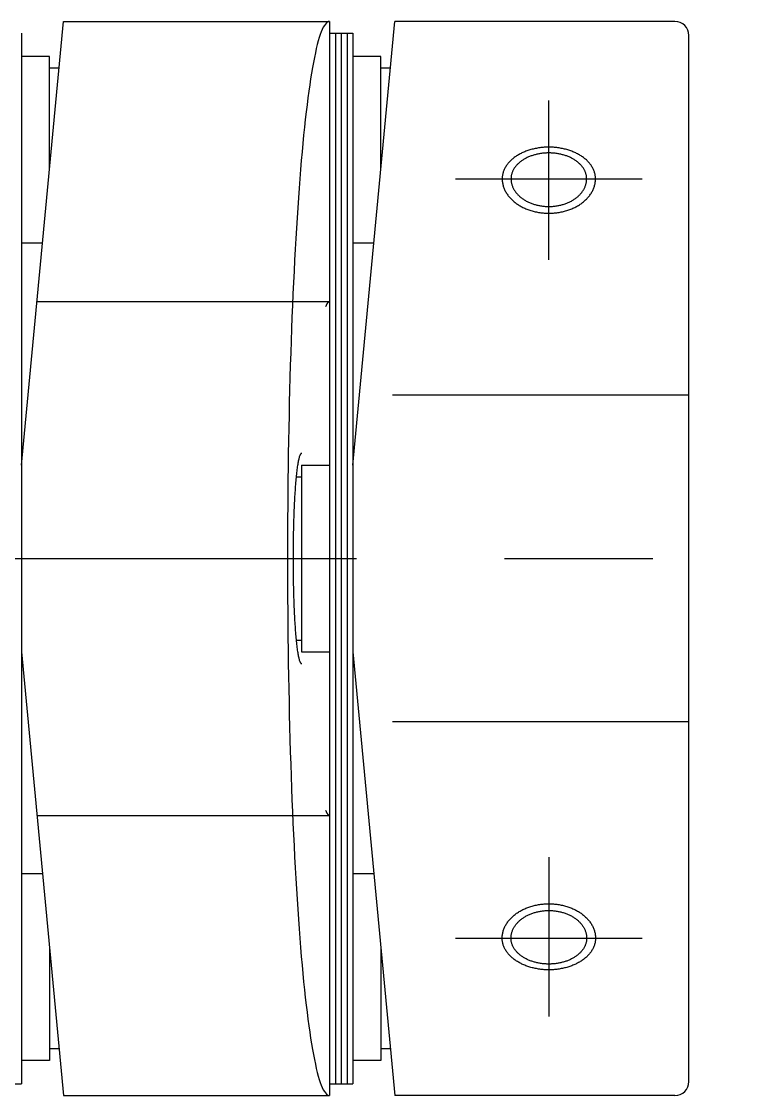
# Model space of a CAD drawing. Extents: x -25 to 156, y -42 to 25.
# Drawn here: x 62.63 to 93.23, y -23 to 23 of the extents above; entities that cross this region are included whole.
import ezdxf

# ---------------------------------------------------------------- set-up
doc = ezdxf.new("R2010")
doc.units = 0
doc.linetypes.add('CENTER', pattern=[50.8, 31.75, -6.35, 6.35, -6.35])
doc.linetypes.add('DASHED', pattern=[19.05, 12.7, -6.35])
doc.layers.get('0').update_dxf_attribs({"linetype": 'CONTINUOUS'})
doc.layers.add('CENTER', color=1, linetype='CENTER')

msp = doc.modelspace()

# ---------------------------------------------------------------- linework, layer by layer
at = {"color": 7, "linetype": 'CONTINUOUS'}
for p, q in [((75.827, 23), (75.827, -23)), ((62.627, 4), (64.427, 23)), ((64.427, 23), (75.827, 23)), ((76.827, 4), (78.627, 23)), ((90.627, 23), (78.627, 23)), ((62.627, 22.5), (62.627, -22.5)), ((75.827, 22.5), (76.827, 22.5)), ((76.077, 22.5), (76.077, -22.5)), ((76.327, 22.5), (76.327, -22.5)), ((76.577, 22.5), (76.577, -22.5)), ((76.827, 22.5), (76.827, -22.5)), ((91.227, -22.4), (91.227, 22.4)), ((63.827, 21.5), (62.627, 21.5)), ((63.827, 16.667), (63.827, 21.5)), ((78.027, 21.5), (76.827, 21.5)), ((78.027, 16.667), (78.027, 21.5)), ((64.237, 21), (63.827, 21)), ((78.437, 21), (78.027, 21)), ((63.527, 13.5), (62.627, 13.5)), ((77.727, 13.5), (76.827, 13.5)), ((74.627, 4), (74.627, -4)), ((74.627, 4), (75.827, 4)), ((74.398, 3.5), (74.627, 3.5)), ((75.827, 0), (75.827, -23)), ((74.398, -3.5), (74.627, -3.5)), ((62.627, -4), (64.427, -23)), ((74.627, -4), (75.827, -4)), ((76.827, -4), (78.627, -23)), ((75.827, -11), (75.827, -23)), ((63.527, -13.5), (62.627, -13.5)), ((77.727, -13.5), (76.827, -13.5)), ((63.827, -16.667), (63.827, -21.5)), ((78.027, -16.667), (78.027, -21.5)), ((64.237, -21), (63.827, -21)), ((78.437, -21), (78.027, -21)), ((63.827, -21.5), (62.627, -21.5)), ((78.027, -21.5), (76.827, -21.5)), ((61.627, -22.5), (62.627, -22.5)), ((75.827, -22.5), (76.827, -22.5)), ((64.427, -23), (75.827, -23)), ((90.627, -23), (78.627, -23))]:
    msp.add_line(p, q, dxfattribs=at)
at = {"color": 3, "linetype": 'DASHED'}
for p, q in [((63.29, 11), (75.827, 11)), ((91.227, 7), (77.111, 7)), ((91.227, -7), (77.111, -7)), ((63.29, -11), (75.827, -11))]:
    msp.add_line(p, q, dxfattribs=at)
at = {"color": 7, "linetype": 'CONTINUOUS'}
for points in [[(75.826, 23, 0), (75.782, 22.993, 0), (75.738, 22.972, 0), (75.694, 22.938, 0), (75.65, 22.889, 0), (75.606, 22.827, 0), (75.562, 22.751, 0), (75.519, 22.661, 0), (75.475, 22.558, 0), (75.432, 22.441, 0), (75.389, 22.311, 0), (75.347, 22.167, 0), (75.304, 22.01, 0), (75.262, 21.839, 0), (75.22, 21.655, 0), (75.179, 21.459, 0), (75.138, 21.249, 0), (75.097, 21.027, 0), (75.057, 20.792, 0), (75.017, 20.544, 0), (74.978, 20.284, 0), (74.939, 20.012, 0), (74.901, 19.728, 0), (74.864, 19.432, 0), (74.826, 19.124, 0), (74.79, 18.805, 0), (74.754, 18.474, 0), (74.719, 18.132, 0), (74.685, 17.779, 0), (74.651, 17.416, 0), (74.618, 17.042, 0), (74.585, 16.658, 0), (74.554, 16.264, 0), (74.523, 15.859, 0), (74.493, 15.446, 0), (74.464, 15.023, 0), (74.435, 14.591, 0), (74.407, 14.15, 0), (74.381, 13.701, 0), (74.355, 13.244, 0), (74.33, 12.778, 0), (74.306, 12.305, 0), (74.283, 11.824, 0), (74.26, 11.337, 0), (74.239, 10.842, 0), (74.219, 10.341, 0), (74.199, 9.834, 0), (74.181, 9.321, 0), (74.164, 8.802, 0), (74.147, 8.278, 0), (74.132, 7.748, 0), (74.117, 7.215, 0), (74.104, 6.677, 0), (74.092, 6.134, 0), (74.081, 5.589, 0), (74.07, 5.039, 0), (74.061, 4.487, 0), (74.053, 3.932, 0), (74.046, 3.375, 0), (74.04, 2.815, 0), (74.035, 2.254, 0), (74.031, 1.692, 0), (74.029, 1.129, 0), (74.027, 0.564, 0), (74.026, 0, 0), (74.027, -0.564, 0), (74.029, -1.129, 0), (74.031, -1.692, 0), (74.035, -2.254, 0), (74.04, -2.815, 0), (74.046, -3.375, 0), (74.053, -3.932, 0), (74.061, -4.487, 0), (74.07, -5.039, 0), (74.081, -5.589, 0), (74.092, -6.134, 0), (74.104, -6.677, 0), (74.117, -7.215, 0), (74.132, -7.748, 0), (74.147, -8.278, 0), (74.164, -8.802, 0), (74.181, -9.321, 0), (74.199, -9.834, 0), (74.219, -10.341, 0), (74.239, -10.842, 0), (74.26, -11.337, 0), (74.283, -11.824, 0), (74.306, -12.305, 0), (74.33, -12.778, 0), (74.355, -13.244, 0), (74.381, -13.701, 0), (74.407, -14.15, 0), (74.435, -14.591, 0), (74.464, -15.023, 0), (74.493, -15.446, 0), (74.523, -15.859, 0), (74.554, -16.264, 0), (74.585, -16.658, 0), (74.618, -17.042, 0), (74.651, -17.416, 0), (74.685, -17.779, 0), (74.719, -18.132, 0), (74.754, -18.474, 0), (74.79, -18.805, 0), (74.826, -19.124, 0), (74.864, -19.432, 0), (74.901, -19.728, 0), (74.939, -20.012, 0), (74.978, -20.284, 0), (75.017, -20.544, 0), (75.057, -20.792, 0), (75.097, -21.027, 0), (75.138, -21.249, 0), (75.179, -21.459, 0), (75.22, -21.655, 0), (75.262, -21.839, 0), (75.304, -22.01, 0), (75.347, -22.167, 0), (75.389, -22.311, 0), (75.432, -22.441, 0), (75.475, -22.558, 0), (75.519, -22.661, 0), (75.562, -22.751, 0), (75.606, -22.827, 0), (75.65, -22.889, 0), (75.694, -22.938, 0), (75.738, -22.972, 0), (75.782, -22.993, 0), (75.826, -23, 0)], [(86.847, 16.264, 0), (86.847, 16.291, 0), (86.846, 16.318, 0), (86.843, 16.345, 0), (86.84, 16.372, 0), (86.835, 16.399, 0), (86.83, 16.426, 0), (86.824, 16.453, 0), (86.816, 16.479, 0), (86.808, 16.506, 0), (86.799, 16.532, 0), (86.789, 16.558, 0), (86.778, 16.584, 0), (86.766, 16.61, 0), (86.753, 16.636, 0), (86.739, 16.661, 0), (86.724, 16.687, 0), (86.709, 16.712, 0), (86.692, 16.736, 0), (86.674, 16.761, 0), (86.656, 16.785, 0), (86.637, 16.808, 0), (86.617, 16.832, 0), (86.596, 16.855, 0), (86.574, 16.878, 0), (86.552, 16.9, 0), (86.528, 16.922, 0), (86.504, 16.944, 0), (86.48, 16.965, 0), (86.454, 16.986, 0), (86.428, 17.006, 0), (86.4, 17.026, 0), (86.373, 17.045, 0), (86.344, 17.064, 0), (86.315, 17.083, 0), (86.285, 17.101, 0), (86.255, 17.118, 0), (86.224, 17.135, 0), (86.192, 17.152, 0), (86.16, 17.168, 0), (86.127, 17.183, 0), (86.094, 17.198, 0), (86.06, 17.212, 0), (86.025, 17.226, 0), (85.991, 17.239, 0), (85.955, 17.251, 0), (85.92, 17.263, 0), (85.883, 17.274, 0), (85.847, 17.285, 0), (85.81, 17.295, 0), (85.773, 17.305, 0), (85.735, 17.313, 0), (85.697, 17.322, 0), (85.659, 17.329, 0), (85.62, 17.336, 0), (85.582, 17.342, 0), (85.543, 17.348, 0), (85.504, 17.353, 0), (85.464, 17.357, 0), (85.425, 17.361, 0), (85.385, 17.364, 0), (85.346, 17.366, 0), (85.306, 17.368, 0), (85.266, 17.369, 0), (85.227, 17.369, 0), (85.187, 17.369, 0), (85.147, 17.368, 0), (85.107, 17.366, 0), (85.068, 17.364, 0), (85.028, 17.361, 0), (84.989, 17.357, 0), (84.949, 17.353, 0), (84.91, 17.348, 0), (84.871, 17.342, 0), (84.833, 17.336, 0), (84.794, 17.329, 0), (84.756, 17.322, 0), (84.718, 17.313, 0), (84.68, 17.305, 0), (84.643, 17.295, 0), (84.606, 17.285, 0), (84.57, 17.274, 0), (84.534, 17.263, 0), (84.498, 17.251, 0), (84.462, 17.239, 0), (84.428, 17.226, 0), (84.393, 17.212, 0), (84.359, 17.198, 0), (84.326, 17.183, 0), (84.293, 17.168, 0), (84.261, 17.152, 0), (84.229, 17.135, 0), (84.198, 17.118, 0), (84.168, 17.101, 0), (84.138, 17.083, 0), (84.109, 17.064, 0), (84.08, 17.045, 0), (84.052, 17.026, 0), (84.025, 17.006, 0), (83.999, 16.986, 0), (83.974, 16.965, 0), (83.949, 16.944, 0), (83.924, 16.922, 0), (83.901, 16.9, 0), (83.879, 16.878, 0), (83.857, 16.855, 0), (83.836, 16.832, 0), (83.816, 16.808, 0), (83.797, 16.785, 0), (83.779, 16.761, 0), (83.761, 16.736, 0), (83.745, 16.712, 0), (83.729, 16.687, 0), (83.714, 16.661, 0), (83.7, 16.636, 0), (83.687, 16.61, 0), (83.675, 16.584, 0), (83.664, 16.558, 0), (83.654, 16.532, 0), (83.645, 16.506, 0), (83.637, 16.479, 0), (83.629, 16.453, 0), (83.623, 16.426, 0), (83.618, 16.399, 0), (83.613, 16.372, 0), (83.61, 16.345, 0), (83.608, 16.318, 0), (83.606, 16.291, 0), (83.606, 16.264, 0)], [(83.606, 16.264, 0), (83.606, 16.234, 0), (83.608, 16.205, 0), (83.61, 16.176, 0), (83.613, 16.147, 0), (83.618, 16.118, 0), (83.623, 16.089, 0), (83.629, 16.061, 0), (83.637, 16.032, 0), (83.645, 16.003, 0), (83.654, 15.975, 0), (83.664, 15.947, 0), (83.675, 15.919, 0), (83.687, 15.891, 0), (83.7, 15.864, 0), (83.714, 15.836, 0), (83.729, 15.809, 0), (83.745, 15.783, 0), (83.761, 15.756, 0), (83.779, 15.73, 0), (83.797, 15.704, 0), (83.816, 15.679, 0), (83.836, 15.653, 0), (83.857, 15.629, 0), (83.879, 15.604, 0), (83.901, 15.58, 0), (83.924, 15.557, 0), (83.949, 15.533, 0), (83.974, 15.511, 0), (83.999, 15.488, 0), (84.025, 15.466, 0), (84.052, 15.445, 0), (84.08, 15.424, 0), (84.109, 15.404, 0), (84.138, 15.384, 0), (84.168, 15.365, 0), (84.198, 15.346, 0), (84.229, 15.328, 0), (84.261, 15.31, 0), (84.293, 15.293, 0), (84.326, 15.277, 0), (84.359, 15.261, 0), (84.393, 15.246, 0), (84.428, 15.231, 0), (84.462, 15.217, 0), (84.498, 15.204, 0), (84.534, 15.191, 0), (84.57, 15.179, 0), (84.606, 15.167, 0), (84.643, 15.156, 0), (84.68, 15.146, 0), (84.718, 15.137, 0), (84.756, 15.128, 0), (84.794, 15.12, 0), (84.833, 15.112, 0), (84.871, 15.106, 0), (84.91, 15.1, 0), (84.949, 15.094, 0), (84.989, 15.09, 0), (85.028, 15.086, 0), (85.068, 15.082, 0), (85.107, 15.08, 0), (85.147, 15.078, 0), (85.187, 15.077, 0), (85.227, 15.077, 0), (85.266, 15.077, 0), (85.306, 15.078, 0), (85.346, 15.08, 0), (85.385, 15.082, 0), (85.425, 15.086, 0), (85.464, 15.09, 0), (85.504, 15.094, 0), (85.543, 15.1, 0), (85.582, 15.106, 0), (85.62, 15.112, 0), (85.659, 15.12, 0), (85.697, 15.128, 0), (85.735, 15.137, 0), (85.773, 15.146, 0), (85.81, 15.156, 0), (85.847, 15.167, 0), (85.883, 15.179, 0), (85.92, 15.191, 0), (85.955, 15.204, 0), (85.991, 15.217, 0), (86.025, 15.231, 0), (86.06, 15.246, 0), (86.094, 15.261, 0), (86.127, 15.277, 0), (86.16, 15.293, 0), (86.192, 15.31, 0), (86.224, 15.328, 0), (86.255, 15.346, 0), (86.285, 15.365, 0), (86.315, 15.384, 0), (86.344, 15.404, 0), (86.373, 15.424, 0), (86.4, 15.445, 0), (86.428, 15.466, 0), (86.454, 15.488, 0), (86.48, 15.511, 0), (86.504, 15.533, 0), (86.528, 15.557, 0), (86.552, 15.58, 0), (86.574, 15.604, 0), (86.596, 15.629, 0), (86.617, 15.653, 0), (86.637, 15.679, 0), (86.656, 15.704, 0), (86.674, 15.73, 0), (86.692, 15.756, 0), (86.709, 15.783, 0), (86.724, 15.809, 0), (86.739, 15.836, 0), (86.753, 15.864, 0), (86.766, 15.891, 0), (86.778, 15.919, 0), (86.789, 15.947, 0), (86.799, 15.975, 0), (86.808, 16.003, 0), (86.816, 16.032, 0), (86.824, 16.061, 0), (86.83, 16.089, 0), (86.835, 16.118, 0), (86.84, 16.147, 0), (86.843, 16.176, 0), (86.846, 16.205, 0), (86.847, 16.234, 0), (86.847, 16.264, 0)], [(75.826, 11, 0), (75.825, 11, 0), (75.824, 11, 0), (75.823, 11, 0), (75.821, 11, 0), (75.82, 11, 0), (75.819, 10.999, 0), (75.817, 10.999, 0), (75.816, 10.999, 0), (75.815, 10.999, 0), (75.814, 10.999, 0), (75.812, 10.998, 0), (75.811, 10.998, 0), (75.81, 10.998, 0), (75.808, 10.998, 0), (75.807, 10.997, 0), (75.806, 10.997, 0), (75.804, 10.996, 0), (75.803, 10.996, 0), (75.802, 10.995, 0), (75.8, 10.995, 0), (75.799, 10.994, 0), (75.798, 10.994, 0), (75.797, 10.993, 0), (75.795, 10.993, 0), (75.794, 10.992, 0), (75.793, 10.991, 0), (75.791, 10.991, 0), (75.79, 10.99, 0), (75.789, 10.989, 0), (75.787, 10.988, 0), (75.786, 10.988, 0), (75.785, 10.987, 0), (75.784, 10.986, 0), (75.782, 10.985, 0), (75.781, 10.984, 0), (75.78, 10.983, 0), (75.778, 10.982, 0), (75.777, 10.982, 0), (75.776, 10.98, 0), (75.775, 10.979, 0), (75.773, 10.978, 0), (75.772, 10.977, 0), (75.771, 10.976, 0), (75.769, 10.975, 0), (75.768, 10.974, 0), (75.767, 10.973, 0), (75.766, 10.972, 0), (75.764, 10.97, 0), (75.763, 10.969, 0), (75.762, 10.968, 0), (75.76, 10.967, 0), (75.759, 10.965, 0), (75.758, 10.964, 0), (75.756, 10.963, 0), (75.755, 10.961, 0), (75.754, 10.96, 0), (75.752, 10.958, 0), (75.751, 10.957, 0), (75.75, 10.955, 0), (75.749, 10.954, 0), (75.747, 10.952, 0), (75.746, 10.951, 0), (75.745, 10.949, 0), (75.743, 10.947, 0), (75.742, 10.946, 0), (75.741, 10.944, 0), (75.74, 10.942, 0), (75.738, 10.941, 0), (75.737, 10.939, 0), (75.736, 10.937, 0), (75.734, 10.935, 0), (75.733, 10.934, 0), (75.732, 10.932, 0), (75.731, 10.93, 0), (75.729, 10.928, 0), (75.728, 10.926, 0), (75.727, 10.924, 0), (75.725, 10.922, 0), (75.724, 10.92, 0), (75.723, 10.918, 0), (75.722, 10.916, 0), (75.72, 10.914, 0), (75.719, 10.912, 0), (75.718, 10.909, 0), (75.716, 10.907, 0), (75.715, 10.905, 0), (75.714, 10.903, 0), (75.712, 10.901, 0), (75.711, 10.898, 0), (75.71, 10.896, 0), (75.709, 10.894, 0), (75.707, 10.891, 0), (75.706, 10.889, 0), (75.705, 10.887, 0), (75.703, 10.884, 0), (75.702, 10.882, 0), (75.701, 10.879, 0), (75.7, 10.877, 0), (75.698, 10.874, 0), (75.697, 10.872, 0), (75.696, 10.869, 0), (75.694, 10.867, 0), (75.693, 10.864, 0), (75.692, 10.861, 0), (75.691, 10.859, 0), (75.689, 10.856, 0), (75.688, 10.853, 0), (75.687, 10.851, 0), (75.685, 10.848, 0), (75.684, 10.845, 0), (75.683, 10.842, 0), (75.682, 10.839, 0), (75.68, 10.836, 0), (75.679, 10.833, 0), (75.678, 10.831, 0), (75.677, 10.828, 0), (75.675, 10.825, 0), (75.674, 10.822, 0), (75.673, 10.819, 0), (75.671, 10.816, 0), (75.67, 10.812, 0), (75.669, 10.809, 0), (75.668, 10.806, 0), (75.666, 10.803, 0), (75.665, 10.8, 0), (75.664, 10.797, 0), (75.662, 10.793, 0), (75.661, 10.79, 0)], [(74.642, 4.496, 0), (74.632, 4.499, 0), (74.623, 4.5, 0), (74.614, 4.497, 0), (74.605, 4.492, 0), (74.596, 4.484, 0), (74.587, 4.473, 0), (74.578, 4.459, 0), (74.569, 4.443, 0), (74.56, 4.423, 0), (74.551, 4.401, 0), (74.542, 4.376, 0), (74.533, 4.348, 0), (74.524, 4.317, 0), (74.515, 4.284, 0), (74.507, 4.248, 0), (74.498, 4.209, 0), (74.489, 4.168, 0), (74.481, 4.124, 0), (74.473, 4.077, 0), (74.464, 4.028, 0), (74.456, 3.976, 0), (74.448, 3.922, 0), (74.44, 3.865, 0), (74.432, 3.805, 0), (74.425, 3.744, 0), (74.417, 3.68, 0), (74.41, 3.613, 0), (74.402, 3.544, 0), (74.395, 3.473, 0), (74.388, 3.4, 0), (74.381, 3.325, 0), (74.375, 3.248, 0), (74.368, 3.168, 0), (74.362, 3.087, 0), (74.356, 3.003, 0), (74.35, 2.918, 0), (74.344, 2.83, 0), (74.338, 2.741, 0), (74.333, 2.651, 0), (74.327, 2.558, 0), (74.322, 2.464, 0), (74.317, 2.368, 0), (74.312, 2.271, 0), (74.308, 2.173, 0), (74.304, 2.073, 0), (74.3, 1.972, 0), (74.296, 1.869, 0), (74.292, 1.765, 0), (74.288, 1.66, 0), (74.285, 1.555, 0), (74.282, 1.448, 0), (74.279, 1.34, 0), (74.277, 1.231, 0), (74.274, 1.122, 0), (74.272, 1.012, 0), (74.27, 0.901, 0), (74.268, 0.79, 0), (74.267, 0.678, 0), (74.266, 0.565, 0), (74.265, 0.453, 0), (74.264, 0.34, 0), (74.263, 0.227, 0), (74.263, 0.113, 0), (74.263, 0, 0), (74.263, -0.113, 0), (74.263, -0.227, 0), (74.264, -0.34, 0), (74.265, -0.453, 0), (74.266, -0.565, 0), (74.267, -0.678, 0), (74.268, -0.79, 0), (74.27, -0.901, 0), (74.272, -1.012, 0), (74.274, -1.122, 0), (74.277, -1.231, 0), (74.279, -1.34, 0), (74.282, -1.448, 0), (74.285, -1.555, 0), (74.288, -1.66, 0), (74.292, -1.765, 0), (74.296, -1.869, 0), (74.3, -1.972, 0), (74.304, -2.073, 0), (74.308, -2.173, 0), (74.312, -2.271, 0), (74.317, -2.368, 0), (74.322, -2.464, 0), (74.327, -2.558, 0), (74.333, -2.651, 0), (74.338, -2.741, 0), (74.344, -2.83, 0), (74.35, -2.918, 0), (74.356, -3.003, 0), (74.362, -3.087, 0), (74.368, -3.168, 0), (74.375, -3.248, 0), (74.381, -3.325, 0), (74.388, -3.4, 0), (74.395, -3.473, 0), (74.402, -3.544, 0), (74.41, -3.613, 0), (74.417, -3.68, 0), (74.425, -3.744, 0), (74.432, -3.805, 0), (74.44, -3.865, 0), (74.448, -3.922, 0), (74.456, -3.976, 0), (74.464, -4.028, 0), (74.473, -4.077, 0), (74.481, -4.124, 0), (74.489, -4.168, 0), (74.498, -4.209, 0), (74.507, -4.248, 0), (74.515, -4.284, 0), (74.524, -4.317, 0), (74.533, -4.348, 0), (74.542, -4.376, 0), (74.551, -4.401, 0), (74.56, -4.423, 0), (74.569, -4.443, 0), (74.578, -4.459, 0), (74.587, -4.473, 0), (74.596, -4.484, 0), (74.605, -4.492, 0), (74.614, -4.497, 0), (74.623, -4.5, 0), (74.632, -4.499, 0), (74.642, -4.496, 0)], [(75.661, -10.79, 0), (75.662, -10.793, 0), (75.664, -10.797, 0), (75.665, -10.8, 0), (75.666, -10.803, 0), (75.668, -10.806, 0), (75.669, -10.809, 0), (75.67, -10.812, 0), (75.671, -10.816, 0), (75.673, -10.819, 0), (75.674, -10.822, 0), (75.675, -10.825, 0), (75.677, -10.828, 0), (75.678, -10.831, 0), (75.679, -10.833, 0), (75.68, -10.836, 0), (75.682, -10.839, 0), (75.683, -10.842, 0), (75.684, -10.845, 0), (75.685, -10.848, 0), (75.687, -10.851, 0), (75.688, -10.853, 0), (75.689, -10.856, 0), (75.691, -10.859, 0), (75.692, -10.861, 0), (75.693, -10.864, 0), (75.694, -10.867, 0), (75.696, -10.869, 0), (75.697, -10.872, 0), (75.698, -10.874, 0), (75.7, -10.877, 0), (75.701, -10.879, 0), (75.702, -10.882, 0), (75.703, -10.884, 0), (75.705, -10.887, 0), (75.706, -10.889, 0), (75.707, -10.891, 0), (75.709, -10.894, 0), (75.71, -10.896, 0), (75.711, -10.898, 0), (75.712, -10.901, 0), (75.714, -10.903, 0), (75.715, -10.905, 0), (75.716, -10.907, 0), (75.718, -10.909, 0), (75.719, -10.912, 0), (75.72, -10.914, 0), (75.722, -10.916, 0), (75.723, -10.918, 0), (75.724, -10.92, 0), (75.725, -10.922, 0), (75.727, -10.924, 0), (75.728, -10.926, 0), (75.729, -10.928, 0), (75.731, -10.93, 0), (75.732, -10.932, 0), (75.733, -10.934, 0), (75.734, -10.935, 0), (75.736, -10.937, 0), (75.737, -10.939, 0), (75.738, -10.941, 0), (75.74, -10.942, 0), (75.741, -10.944, 0), (75.742, -10.946, 0), (75.743, -10.947, 0), (75.745, -10.949, 0), (75.746, -10.951, 0), (75.747, -10.952, 0), (75.749, -10.954, 0), (75.75, -10.955, 0), (75.751, -10.957, 0), (75.752, -10.958, 0), (75.754, -10.96, 0), (75.755, -10.961, 0), (75.756, -10.963, 0), (75.758, -10.964, 0), (75.759, -10.965, 0), (75.76, -10.967, 0), (75.762, -10.968, 0), (75.763, -10.969, 0), (75.764, -10.97, 0), (75.766, -10.972, 0), (75.767, -10.973, 0), (75.768, -10.974, 0), (75.769, -10.975, 0), (75.771, -10.976, 0), (75.772, -10.977, 0), (75.773, -10.978, 0), (75.775, -10.979, 0), (75.776, -10.98, 0), (75.777, -10.982, 0), (75.778, -10.982, 0), (75.78, -10.983, 0), (75.781, -10.984, 0), (75.782, -10.985, 0), (75.784, -10.986, 0), (75.785, -10.987, 0), (75.786, -10.988, 0), (75.787, -10.988, 0), (75.789, -10.989, 0), (75.79, -10.99, 0), (75.791, -10.991, 0), (75.793, -10.991, 0), (75.794, -10.992, 0), (75.795, -10.993, 0), (75.797, -10.993, 0), (75.798, -10.994, 0), (75.799, -10.994, 0), (75.8, -10.995, 0), (75.802, -10.995, 0), (75.803, -10.996, 0), (75.804, -10.996, 0), (75.806, -10.997, 0), (75.807, -10.997, 0), (75.808, -10.998, 0), (75.81, -10.998, 0), (75.811, -10.998, 0), (75.812, -10.998, 0), (75.814, -10.999, 0), (75.815, -10.999, 0), (75.816, -10.999, 0), (75.817, -10.999, 0), (75.819, -10.999, 0), (75.82, -11, 0), (75.821, -11, 0), (75.823, -11, 0), (75.824, -11, 0), (75.825, -11, 0), (75.826, -11, 0)], [(83.606, -16.264, 0), (83.606, -16.234, 0), (83.608, -16.205, 0), (83.61, -16.176, 0), (83.613, -16.147, 0), (83.618, -16.118, 0), (83.623, -16.089, 0), (83.629, -16.061, 0), (83.637, -16.032, 0), (83.645, -16.003, 0), (83.654, -15.975, 0), (83.664, -15.947, 0), (83.675, -15.919, 0), (83.687, -15.891, 0), (83.7, -15.864, 0), (83.714, -15.836, 0), (83.729, -15.809, 0), (83.745, -15.783, 0), (83.761, -15.756, 0), (83.779, -15.73, 0), (83.797, -15.704, 0), (83.816, -15.679, 0), (83.836, -15.653, 0), (83.857, -15.629, 0), (83.879, -15.604, 0), (83.901, -15.58, 0), (83.924, -15.557, 0), (83.949, -15.533, 0), (83.974, -15.511, 0), (83.999, -15.488, 0), (84.025, -15.466, 0), (84.052, -15.445, 0), (84.08, -15.424, 0), (84.109, -15.404, 0), (84.138, -15.384, 0), (84.168, -15.365, 0), (84.198, -15.346, 0), (84.229, -15.328, 0), (84.261, -15.31, 0), (84.293, -15.293, 0), (84.326, -15.277, 0), (84.359, -15.261, 0), (84.393, -15.246, 0), (84.428, -15.231, 0), (84.462, -15.217, 0), (84.498, -15.204, 0), (84.534, -15.191, 0), (84.57, -15.179, 0), (84.606, -15.167, 0), (84.643, -15.156, 0), (84.68, -15.146, 0), (84.718, -15.137, 0), (84.756, -15.128, 0), (84.794, -15.12, 0), (84.833, -15.112, 0), (84.871, -15.106, 0), (84.91, -15.1, 0), (84.949, -15.094, 0), (84.989, -15.09, 0), (85.028, -15.086, 0), (85.068, -15.082, 0), (85.107, -15.08, 0), (85.147, -15.078, 0), (85.187, -15.077, 0), (85.227, -15.077, 0), (85.266, -15.077, 0), (85.306, -15.078, 0), (85.346, -15.08, 0), (85.385, -15.082, 0), (85.425, -15.086, 0), (85.464, -15.09, 0), (85.504, -15.094, 0), (85.543, -15.1, 0), (85.582, -15.106, 0), (85.62, -15.112, 0), (85.659, -15.12, 0), (85.697, -15.128, 0), (85.735, -15.137, 0), (85.773, -15.146, 0), (85.81, -15.156, 0), (85.847, -15.167, 0), (85.883, -15.179, 0), (85.92, -15.191, 0), (85.955, -15.204, 0), (85.991, -15.217, 0), (86.025, -15.231, 0), (86.06, -15.246, 0), (86.094, -15.261, 0), (86.127, -15.277, 0), (86.16, -15.293, 0), (86.192, -15.31, 0), (86.224, -15.328, 0), (86.255, -15.346, 0), (86.285, -15.365, 0), (86.315, -15.384, 0), (86.344, -15.404, 0), (86.373, -15.424, 0), (86.4, -15.445, 0), (86.428, -15.466, 0), (86.454, -15.488, 0), (86.48, -15.511, 0), (86.504, -15.533, 0), (86.528, -15.557, 0), (86.552, -15.58, 0), (86.574, -15.604, 0), (86.596, -15.629, 0), (86.617, -15.653, 0), (86.637, -15.679, 0), (86.656, -15.704, 0), (86.674, -15.73, 0), (86.692, -15.756, 0), (86.709, -15.783, 0), (86.724, -15.809, 0), (86.739, -15.836, 0), (86.753, -15.864, 0), (86.766, -15.891, 0), (86.778, -15.919, 0), (86.789, -15.947, 0), (86.799, -15.975, 0), (86.808, -16.003, 0), (86.816, -16.032, 0), (86.824, -16.061, 0), (86.83, -16.089, 0), (86.835, -16.118, 0), (86.84, -16.147, 0), (86.843, -16.176, 0), (86.846, -16.205, 0), (86.847, -16.234, 0), (86.847, -16.264, 0)], [(86.847, -16.264, 0), (86.847, -16.291, 0), (86.846, -16.318, 0), (86.843, -16.345, 0), (86.84, -16.372, 0), (86.835, -16.399, 0), (86.83, -16.426, 0), (86.824, -16.453, 0), (86.816, -16.479, 0), (86.808, -16.506, 0), (86.799, -16.532, 0), (86.789, -16.558, 0), (86.778, -16.584, 0), (86.766, -16.61, 0), (86.753, -16.636, 0), (86.739, -16.661, 0), (86.724, -16.687, 0), (86.709, -16.712, 0), (86.692, -16.736, 0), (86.674, -16.761, 0), (86.656, -16.785, 0), (86.637, -16.808, 0), (86.617, -16.832, 0), (86.596, -16.855, 0), (86.574, -16.878, 0), (86.552, -16.9, 0), (86.528, -16.922, 0), (86.504, -16.944, 0), (86.48, -16.965, 0), (86.454, -16.986, 0), (86.428, -17.006, 0), (86.4, -17.026, 0), (86.373, -17.045, 0), (86.344, -17.064, 0), (86.315, -17.083, 0), (86.285, -17.101, 0), (86.255, -17.118, 0), (86.224, -17.135, 0), (86.192, -17.152, 0), (86.16, -17.168, 0), (86.127, -17.183, 0), (86.094, -17.198, 0), (86.06, -17.212, 0), (86.025, -17.226, 0), (85.991, -17.239, 0), (85.955, -17.251, 0), (85.92, -17.263, 0), (85.883, -17.274, 0), (85.847, -17.285, 0), (85.81, -17.295, 0), (85.773, -17.305, 0), (85.735, -17.313, 0), (85.697, -17.322, 0), (85.659, -17.329, 0), (85.62, -17.336, 0), (85.582, -17.342, 0), (85.543, -17.348, 0), (85.504, -17.353, 0), (85.464, -17.357, 0), (85.425, -17.361, 0), (85.385, -17.364, 0), (85.346, -17.366, 0), (85.306, -17.368, 0), (85.266, -17.369, 0), (85.227, -17.369, 0), (85.187, -17.369, 0), (85.147, -17.368, 0), (85.107, -17.366, 0), (85.068, -17.364, 0), (85.028, -17.361, 0), (84.989, -17.357, 0), (84.949, -17.353, 0), (84.91, -17.348, 0), (84.871, -17.342, 0), (84.833, -17.336, 0), (84.794, -17.329, 0), (84.756, -17.322, 0), (84.718, -17.313, 0), (84.68, -17.305, 0), (84.643, -17.295, 0), (84.606, -17.285, 0), (84.57, -17.274, 0), (84.534, -17.263, 0), (84.498, -17.251, 0), (84.462, -17.239, 0), (84.428, -17.226, 0), (84.393, -17.212, 0), (84.359, -17.198, 0), (84.326, -17.183, 0), (84.293, -17.168, 0), (84.261, -17.152, 0), (84.229, -17.135, 0), (84.198, -17.118, 0), (84.168, -17.101, 0), (84.138, -17.083, 0), (84.109, -17.064, 0), (84.08, -17.045, 0), (84.052, -17.026, 0), (84.025, -17.006, 0), (83.999, -16.986, 0), (83.974, -16.965, 0), (83.949, -16.944, 0), (83.924, -16.922, 0), (83.901, -16.9, 0), (83.879, -16.878, 0), (83.857, -16.855, 0), (83.836, -16.832, 0), (83.816, -16.808, 0), (83.797, -16.785, 0), (83.779, -16.761, 0), (83.761, -16.736, 0), (83.745, -16.712, 0), (83.729, -16.687, 0), (83.714, -16.661, 0), (83.7, -16.636, 0), (83.687, -16.61, 0), (83.675, -16.584, 0), (83.664, -16.558, 0), (83.654, -16.532, 0), (83.645, -16.506, 0), (83.637, -16.479, 0), (83.629, -16.453, 0), (83.623, -16.426, 0), (83.618, -16.399, 0), (83.613, -16.372, 0), (83.61, -16.345, 0), (83.608, -16.318, 0), (83.606, -16.291, 0), (83.606, -16.264, 0)]]:
    msp.add_polyline3d(points, dxfattribs=at)
at = {"color": 3, "linetype": 'CONTINUOUS'}
for points in [[(87.227, 16.264, 0), (87.226, 16.297, 0), (87.224, 16.33, 0), (87.221, 16.363, 0), (87.217, 16.396, 0), (87.212, 16.429, 0), (87.205, 16.462, 0), (87.197, 16.495, 0), (87.188, 16.527, 0), (87.178, 16.56, 0), (87.167, 16.592, 0), (87.154, 16.624, 0), (87.14, 16.656, 0), (87.126, 16.688, 0), (87.11, 16.719, 0), (87.093, 16.75, 0), (87.074, 16.781, 0), (87.055, 16.812, 0), (87.034, 16.842, 0), (87.013, 16.872, 0), (86.99, 16.901, 0), (86.967, 16.93, 0), (86.942, 16.959, 0), (86.916, 16.987, 0), (86.889, 17.015, 0), (86.862, 17.042, 0), (86.833, 17.069, 0), (86.803, 17.096, 0), (86.773, 17.122, 0), (86.741, 17.147, 0), (86.708, 17.172, 0), (86.675, 17.196, 0), (86.641, 17.22, 0), (86.606, 17.243, 0), (86.57, 17.266, 0), (86.533, 17.288, 0), (86.495, 17.309, 0), (86.457, 17.33, 0), (86.418, 17.35, 0), (86.378, 17.369, 0), (86.338, 17.388, 0), (86.296, 17.406, 0), (86.255, 17.424, 0), (86.212, 17.44, 0), (86.169, 17.456, 0), (86.126, 17.472, 0), (86.082, 17.486, 0), (86.037, 17.5, 0), (85.992, 17.513, 0), (85.946, 17.525, 0), (85.9, 17.537, 0), (85.854, 17.548, 0), (85.807, 17.558, 0), (85.76, 17.567, 0), (85.713, 17.576, 0), (85.665, 17.583, 0), (85.617, 17.59, 0), (85.569, 17.596, 0), (85.52, 17.601, 0), (85.471, 17.606, 0), (85.423, 17.61, 0), (85.374, 17.612, 0), (85.325, 17.614, 0), (85.276, 17.616, 0), (85.227, 17.616, 0), (85.177, 17.616, 0), (85.128, 17.614, 0), (85.079, 17.612, 0), (85.031, 17.61, 0), (84.982, 17.606, 0), (84.933, 17.601, 0), (84.885, 17.596, 0), (84.836, 17.59, 0), (84.788, 17.583, 0), (84.741, 17.576, 0), (84.693, 17.567, 0), (84.646, 17.558, 0), (84.599, 17.548, 0), (84.553, 17.537, 0), (84.507, 17.525, 0), (84.461, 17.513, 0), (84.416, 17.5, 0), (84.371, 17.486, 0), (84.327, 17.472, 0), (84.284, 17.456, 0), (84.241, 17.44, 0), (84.198, 17.424, 0), (84.156, 17.406, 0), (84.115, 17.388, 0), (84.075, 17.369, 0), (84.035, 17.35, 0), (83.996, 17.33, 0), (83.958, 17.309, 0), (83.92, 17.288, 0), (83.883, 17.266, 0), (83.847, 17.243, 0), (83.812, 17.22, 0), (83.778, 17.196, 0), (83.745, 17.172, 0), (83.712, 17.147, 0), (83.68, 17.122, 0), (83.65, 17.096, 0), (83.62, 17.069, 0), (83.591, 17.042, 0), (83.564, 17.015, 0), (83.537, 16.987, 0), (83.511, 16.959, 0), (83.486, 16.93, 0), (83.463, 16.901, 0), (83.44, 16.872, 0), (83.419, 16.842, 0), (83.398, 16.812, 0), (83.379, 16.781, 0), (83.361, 16.75, 0), (83.344, 16.719, 0), (83.328, 16.688, 0), (83.313, 16.656, 0), (83.299, 16.624, 0), (83.287, 16.592, 0), (83.275, 16.56, 0), (83.265, 16.527, 0), (83.256, 16.495, 0), (83.248, 16.462, 0), (83.242, 16.429, 0), (83.236, 16.396, 0), (83.232, 16.363, 0), (83.229, 16.33, 0), (83.227, 16.297, 0), (83.227, 16.264, 0)], [(83.227, 16.264, 0), (83.227, 16.227, 0), (83.229, 16.191, 0), (83.232, 16.155, 0), (83.236, 16.119, 0), (83.242, 16.083, 0), (83.248, 16.047, 0), (83.256, 16.011, 0), (83.265, 15.976, 0), (83.275, 15.94, 0), (83.287, 15.905, 0), (83.299, 15.87, 0), (83.313, 15.835, 0), (83.328, 15.8, 0), (83.344, 15.766, 0), (83.361, 15.732, 0), (83.379, 15.699, 0), (83.398, 15.665, 0), (83.419, 15.633, 0), (83.44, 15.6, 0), (83.463, 15.568, 0), (83.486, 15.536, 0), (83.511, 15.505, 0), (83.537, 15.474, 0), (83.564, 15.444, 0), (83.591, 15.414, 0), (83.62, 15.384, 0), (83.65, 15.355, 0), (83.68, 15.327, 0), (83.712, 15.3, 0), (83.745, 15.272, 0), (83.778, 15.246, 0), (83.812, 15.22, 0), (83.847, 15.195, 0), (83.883, 15.17, 0), (83.92, 15.146, 0), (83.958, 15.123, 0), (83.996, 15.1, 0), (84.035, 15.078, 0), (84.075, 15.057, 0), (84.115, 15.036, 0), (84.156, 15.017, 0), (84.198, 14.998, 0), (84.241, 14.979, 0), (84.284, 14.962, 0), (84.327, 14.945, 0), (84.371, 14.929, 0), (84.416, 14.914, 0), (84.461, 14.9, 0), (84.507, 14.886, 0), (84.553, 14.874, 0), (84.599, 14.862, 0), (84.646, 14.851, 0), (84.693, 14.841, 0), (84.741, 14.832, 0), (84.788, 14.823, 0), (84.836, 14.816, 0), (84.885, 14.809, 0), (84.933, 14.804, 0), (84.982, 14.799, 0), (85.031, 14.795, 0), (85.079, 14.792, 0), (85.128, 14.789, 0), (85.177, 14.788, 0), (85.227, 14.788, 0), (85.276, 14.788, 0), (85.325, 14.789, 0), (85.374, 14.792, 0), (85.423, 14.795, 0), (85.471, 14.799, 0), (85.52, 14.804, 0), (85.569, 14.809, 0), (85.617, 14.816, 0), (85.665, 14.823, 0), (85.713, 14.832, 0), (85.76, 14.841, 0), (85.807, 14.851, 0), (85.854, 14.862, 0), (85.9, 14.874, 0), (85.946, 14.886, 0), (85.992, 14.9, 0), (86.037, 14.914, 0), (86.082, 14.929, 0), (86.126, 14.945, 0), (86.169, 14.962, 0), (86.212, 14.979, 0), (86.255, 14.998, 0), (86.296, 15.017, 0), (86.338, 15.036, 0), (86.378, 15.057, 0), (86.418, 15.078, 0), (86.457, 15.1, 0), (86.495, 15.123, 0), (86.533, 15.146, 0), (86.57, 15.17, 0), (86.606, 15.195, 0), (86.641, 15.22, 0), (86.675, 15.246, 0), (86.708, 15.272, 0), (86.741, 15.3, 0), (86.773, 15.327, 0), (86.803, 15.355, 0), (86.833, 15.384, 0), (86.862, 15.414, 0), (86.889, 15.444, 0), (86.916, 15.474, 0), (86.942, 15.505, 0), (86.967, 15.536, 0), (86.99, 15.568, 0), (87.013, 15.6, 0), (87.034, 15.633, 0), (87.055, 15.665, 0), (87.074, 15.699, 0), (87.093, 15.732, 0), (87.11, 15.766, 0), (87.126, 15.8, 0), (87.14, 15.835, 0), (87.154, 15.87, 0), (87.167, 15.905, 0), (87.178, 15.94, 0), (87.188, 15.976, 0), (87.197, 16.011, 0), (87.205, 16.047, 0), (87.212, 16.083, 0), (87.217, 16.119, 0), (87.221, 16.155, 0), (87.224, 16.191, 0), (87.226, 16.227, 0), (87.227, 16.264, 0)], [(83.227, -16.264, 0), (83.227, -16.227, 0), (83.229, -16.191, 0), (83.232, -16.155, 0), (83.236, -16.119, 0), (83.242, -16.083, 0), (83.248, -16.047, 0), (83.256, -16.011, 0), (83.265, -15.976, 0), (83.275, -15.94, 0), (83.287, -15.905, 0), (83.299, -15.87, 0), (83.313, -15.835, 0), (83.328, -15.8, 0), (83.344, -15.766, 0), (83.361, -15.732, 0), (83.379, -15.699, 0), (83.398, -15.665, 0), (83.419, -15.633, 0), (83.44, -15.6, 0), (83.463, -15.568, 0), (83.486, -15.536, 0), (83.511, -15.505, 0), (83.537, -15.474, 0), (83.564, -15.444, 0), (83.591, -15.414, 0), (83.62, -15.384, 0), (83.65, -15.355, 0), (83.68, -15.327, 0), (83.712, -15.3, 0), (83.745, -15.272, 0), (83.778, -15.246, 0), (83.812, -15.22, 0), (83.847, -15.195, 0), (83.883, -15.17, 0), (83.92, -15.146, 0), (83.958, -15.123, 0), (83.996, -15.1, 0), (84.035, -15.078, 0), (84.075, -15.057, 0), (84.115, -15.036, 0), (84.156, -15.017, 0), (84.198, -14.998, 0), (84.241, -14.979, 0), (84.284, -14.962, 0), (84.327, -14.945, 0), (84.371, -14.929, 0), (84.416, -14.914, 0), (84.461, -14.9, 0), (84.507, -14.886, 0), (84.553, -14.874, 0), (84.599, -14.862, 0), (84.646, -14.851, 0), (84.693, -14.841, 0), (84.741, -14.832, 0), (84.788, -14.823, 0), (84.836, -14.816, 0), (84.885, -14.809, 0), (84.933, -14.804, 0), (84.982, -14.799, 0), (85.031, -14.795, 0), (85.079, -14.792, 0), (85.128, -14.789, 0), (85.177, -14.788, 0), (85.227, -14.788, 0), (85.276, -14.788, 0), (85.325, -14.789, 0), (85.374, -14.792, 0), (85.423, -14.795, 0), (85.471, -14.799, 0), (85.52, -14.804, 0), (85.569, -14.809, 0), (85.617, -14.816, 0), (85.665, -14.823, 0), (85.713, -14.832, 0), (85.76, -14.841, 0), (85.807, -14.851, 0), (85.854, -14.862, 0), (85.9, -14.874, 0), (85.946, -14.886, 0), (85.992, -14.9, 0), (86.037, -14.914, 0), (86.082, -14.929, 0), (86.126, -14.945, 0), (86.169, -14.962, 0), (86.212, -14.979, 0), (86.255, -14.998, 0), (86.296, -15.017, 0), (86.338, -15.036, 0), (86.378, -15.057, 0), (86.418, -15.078, 0), (86.457, -15.1, 0), (86.495, -15.123, 0), (86.533, -15.146, 0), (86.57, -15.17, 0), (86.606, -15.195, 0), (86.641, -15.22, 0), (86.675, -15.246, 0), (86.708, -15.272, 0), (86.741, -15.3, 0), (86.773, -15.327, 0), (86.803, -15.355, 0), (86.833, -15.384, 0), (86.862, -15.414, 0), (86.889, -15.444, 0), (86.916, -15.474, 0), (86.942, -15.505, 0), (86.967, -15.536, 0), (86.99, -15.568, 0), (87.013, -15.6, 0), (87.034, -15.633, 0), (87.055, -15.665, 0), (87.074, -15.699, 0), (87.093, -15.732, 0), (87.11, -15.766, 0), (87.126, -15.8, 0), (87.14, -15.835, 0), (87.154, -15.87, 0), (87.167, -15.905, 0), (87.178, -15.94, 0), (87.188, -15.976, 0), (87.197, -16.011, 0), (87.205, -16.047, 0), (87.212, -16.083, 0), (87.217, -16.119, 0), (87.221, -16.155, 0), (87.224, -16.191, 0), (87.226, -16.227, 0), (87.227, -16.264, 0)], [(87.227, -16.264, 0), (87.226, -16.297, 0), (87.224, -16.33, 0), (87.221, -16.363, 0), (87.217, -16.396, 0), (87.212, -16.429, 0), (87.205, -16.462, 0), (87.197, -16.495, 0), (87.188, -16.527, 0), (87.178, -16.56, 0), (87.167, -16.592, 0), (87.154, -16.624, 0), (87.14, -16.656, 0), (87.126, -16.688, 0), (87.11, -16.719, 0), (87.093, -16.75, 0), (87.074, -16.781, 0), (87.055, -16.812, 0), (87.034, -16.842, 0), (87.013, -16.872, 0), (86.99, -16.901, 0), (86.967, -16.93, 0), (86.942, -16.959, 0), (86.916, -16.987, 0), (86.889, -17.015, 0), (86.862, -17.042, 0), (86.833, -17.069, 0), (86.803, -17.096, 0), (86.773, -17.122, 0), (86.741, -17.147, 0), (86.708, -17.172, 0), (86.675, -17.196, 0), (86.641, -17.22, 0), (86.606, -17.243, 0), (86.57, -17.266, 0), (86.533, -17.288, 0), (86.495, -17.309, 0), (86.457, -17.33, 0), (86.418, -17.35, 0), (86.378, -17.369, 0), (86.338, -17.388, 0), (86.296, -17.406, 0), (86.255, -17.424, 0), (86.212, -17.44, 0), (86.169, -17.456, 0), (86.126, -17.472, 0), (86.082, -17.486, 0), (86.037, -17.5, 0), (85.992, -17.513, 0), (85.946, -17.525, 0), (85.9, -17.537, 0), (85.854, -17.548, 0), (85.807, -17.558, 0), (85.76, -17.567, 0), (85.713, -17.576, 0), (85.665, -17.583, 0), (85.617, -17.59, 0), (85.569, -17.596, 0), (85.52, -17.601, 0), (85.471, -17.606, 0), (85.423, -17.61, 0), (85.374, -17.612, 0), (85.325, -17.614, 0), (85.276, -17.616, 0), (85.227, -17.616, 0), (85.177, -17.616, 0), (85.128, -17.614, 0), (85.079, -17.612, 0), (85.031, -17.61, 0), (84.982, -17.606, 0), (84.933, -17.601, 0), (84.885, -17.596, 0), (84.836, -17.59, 0), (84.788, -17.583, 0), (84.741, -17.576, 0), (84.693, -17.567, 0), (84.646, -17.558, 0), (84.599, -17.548, 0), (84.553, -17.537, 0), (84.507, -17.525, 0), (84.461, -17.513, 0), (84.416, -17.5, 0), (84.371, -17.486, 0), (84.327, -17.472, 0), (84.284, -17.456, 0), (84.241, -17.44, 0), (84.198, -17.424, 0), (84.156, -17.406, 0), (84.115, -17.388, 0), (84.075, -17.369, 0), (84.035, -17.35, 0), (83.996, -17.33, 0), (83.958, -17.309, 0), (83.92, -17.288, 0), (83.883, -17.266, 0), (83.847, -17.243, 0), (83.812, -17.22, 0), (83.778, -17.196, 0), (83.745, -17.172, 0), (83.712, -17.147, 0), (83.68, -17.122, 0), (83.65, -17.096, 0), (83.62, -17.069, 0), (83.591, -17.042, 0), (83.564, -17.015, 0), (83.537, -16.987, 0), (83.511, -16.959, 0), (83.486, -16.93, 0), (83.463, -16.901, 0), (83.44, -16.872, 0), (83.419, -16.842, 0), (83.398, -16.812, 0), (83.379, -16.781, 0), (83.361, -16.75, 0), (83.344, -16.719, 0), (83.328, -16.688, 0), (83.313, -16.656, 0), (83.299, -16.624, 0), (83.287, -16.592, 0), (83.275, -16.56, 0), (83.265, -16.527, 0), (83.256, -16.495, 0), (83.248, -16.462, 0), (83.242, -16.429, 0), (83.236, -16.396, 0), (83.232, -16.363, 0), (83.229, -16.33, 0), (83.227, -16.297, 0), (83.227, -16.264, 0)]]:
    msp.add_polyline3d(points, dxfattribs=at)
at = {"color": 7, "linetype": 'CONTINUOUS'}
for centre, start, end in [((90.627, 22.4), 0, 90), ((90.627, -22.4), 270, 0)]:
    msp.add_arc(centre, 0.6, start, end, dxfattribs=at)
at = {"layer": 'CENTER', "color": 1, "linetype": 'CENTER'}
for p, q in [((85.227, 12.788), (85.227, 19.616)), ((81.227, 16.263), (89.227, 16.263)), ((45.227, 0), (93.227, 0)), ((85.227, -12.788), (85.227, -19.616)), ((81.227, -16.263), (89.227, -16.263))]:
    msp.add_line(p, q, dxfattribs=at)

doc.saveas('drawing.dxf')
